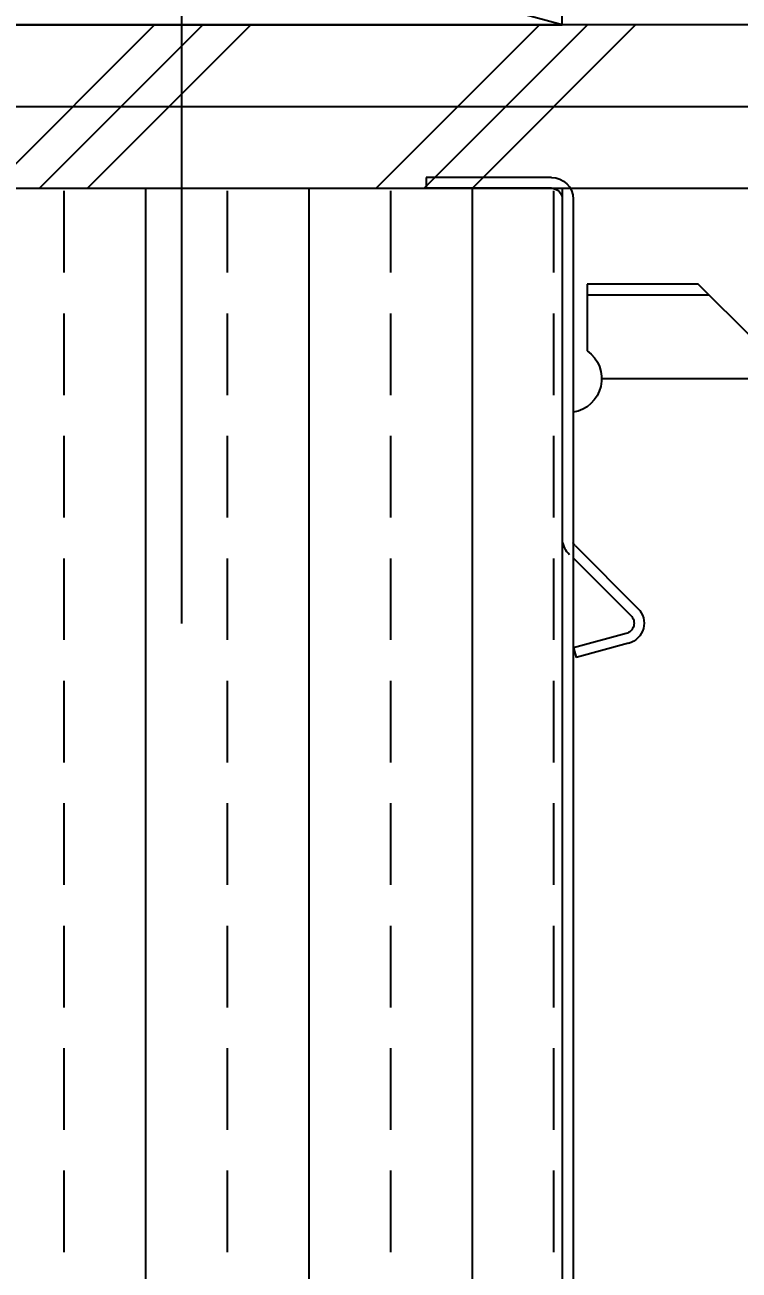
# Model space of a CAD drawing. Header units: inches. Extents: x -2661 to 42767, y -1222 to 9099.
# Drawn here: x -1102.31 to -1099.02, y 2829.73 to 2835.45 of the extents above; entities that cross this region are included whole.
import ezdxf
from ezdxf import colors
from ezdxf.entities.mleader import LeaderData, LeaderLine
from ezdxf.math import Vec2, Vec3

# ---------------------------------------------------------------- set-up
doc = ezdxf.new("R2010")
doc.units = ezdxf.units.IN
doc.header["$LTSCALE"] = 12
doc.header["$MEASUREMENT"] = 0
doc.layers.get('0').update_dxf_attribs({"linetype": 'CONTINUOUS'})
for name, color, linetype in [('S-ANNO-NOTE', 4, 'CONTINUOUS'), ('S-NAIL', 2, 'CONTINUOUS'), ('S-SIMPSON', 2, 'CONTINUOUS'), ('S-WOOD', 3, 'CONTINUOUS')]:
    doc.layers.add(name, color=color, linetype=linetype)
doc.styles.add('Arial', font='arial.ttf', dxfattribs={"width": 0.85})

# ---------------------------------------------------------------- blocks, each defined once
blk = doc.blocks.new('*U1284')
blk.add_lwpolyline([(1.5, -5.5), (0, -5.5), (0, 0), (1.5, 0)], close=True)
at = {"layer": 'S-WOOD', "color": 2}
for p, q in [((1.5, -5.5), (0, 0)), ((1.5, 0), (0, -5.5))]:
    blk.add_line(p, q, dxfattribs=at)
blk = doc.blocks.new('*U1147')
at = {"layer": 'S-WOOD'}
h = blk.add_hatch(dxfattribs=at)
h.set_pattern_fill('ANSI33', color=1, scale=3, angle=45, style=0)
h.set_pattern_definition([(90, (3.75, -8.375), (-0.75, 1e-16), []), (90, (4.125, -8), (-0.75, 1e-16), [0.375, -0.1875])])
h.paths.add_polyline_path([(5.25, -11.875), (0, -11.875), (0, 0), (5.25, 0)])
blk.add_lwpolyline([(5.25, -11.875), (0, -11.875), (0, 0), (5.25, 0)], close=True)
at = {"color": 4}
blk.add_lwpolyline([(0, 0), (5.25, 0), (5.25, -11.875), (0, -11.875)], close=True, dxfattribs=at)
blk = doc.blocks.new('*U1292')
at = {"color": 3}
blk.add_line((0.1953, 0.25), (-0.1953, 0.25), dxfattribs=at)
blk.add_line((0, 0.25), (0, -2.75))
blk = doc.blocks.new('IUS-11-78-Right')
for p, q in [((0.05, 0.05), (0.625, 0.05)), ((0.05, 0), (0.625, 0)), ((0.625, 0.05), (0.625, 0)), ((-0.05, -0.05), (-0.05, -9.9644)), ((0, -0.05), (0, -9.893)), ((-0.875, -0.6908), (-0.625, -0.4408)), ((-0.625, -0.4408), (-0.1151, -0.4408)), ((-0.1151, -0.4408), (-0.1151, -0.7473)), ((-0.675, -0.4908), (-0.1151, -0.4908)), ((-0.875, -0.875), (-0.1814, -0.875))]:
    blk.add_line(p, q)
at = {"linetype": 'Continuous'}
for p, q in [((-0.0595, -1.6414), (-0.3478, -1.9298)), ((-0.05, -1.697), (-0.3153, -1.9623)), ((-0.2929, -2.046), (-0.0514, -2.1107)), ((-0.3048, -2.0904), (-0.0633, -2.1551)), ((-0.0514, -2.1107), (-0.0633, -2.1551))]:
    blk.add_line(p, q, dxfattribs=at)
for centre, radius, start, end in [((0.05, -0.05), 0.1, 90, 180), ((0.05, -0.05), 0.05, 90, 180), ((-0.0251, -0.875), 0.1562, 125.1697, 260.8319)]:
    blk.add_arc(centre, radius, start, end)
for centre, radius, start, end in [((-0.092, -1.6089), 0.046, 315, 335.9294), ((-0.1147, -1.6025), 0.1148, 315.1652, 351.5634), ((-0.28, -1.9977), 0.096, 135, 255), ((-0.28, -1.9977), 0.05, 135, 255)]:
    blk.add_arc(centre, radius, start, end, dxfattribs=at)
blk = doc.blocks.new('*U1395')
at = {"layer": 'S-SIMPSON', "xscale": -1}
blk.add_blockref('IUS-11-78-Right', (0, 0), dxfattribs=at)

msp = doc.modelspace()

# ---------------------------------------------------------------- hatches: boundary and pattern name
at = {"layer": 'S-WOOD'}
h = msp.add_hatch(dxfattribs=at)
h.set_pattern_fill('PLAST', color=1, scale=5, angle=45, style=0)
h.set_pattern_definition([(45, (-2858.2373, 638.3065), (-0.8838835, 0.8838835), []), (45, (-2858.3478, 638.417), (-0.8838835, 0.8838835), []), (45, (-2858.4583, 638.5275), (-0.8838835, 0.8838835), [])])
h.paths.add_polyline_path([(-1137.19097, 2834.70054), (-1067.98187, 2834.70054), (-1067.98187, 2835.45054), (-1137.19097, 2835.45054)])

# ---------------------------------------------------------------- linework, layer by layer
at = {"layer": 'S-WOOD', "color": 1}
msp.add_line((-1137.19097, 2835.07554), (-1067.98187, 2835.07554), dxfattribs=at)
at = {"layer": 'S-WOOD'}
msp.add_lwpolyline([(-1137.19097, 2834.70054), (-1067.98187, 2834.70054), (-1067.98187, 2835.45054), (-1137.19097, 2835.45054)], close=True, dxfattribs=at)

# ---------------------------------------------------------------- block references
at = {"layer": 'S-NAIL', "color": 1}
msp.add_blockref('*U1292', (-1101.58642, 2835.45054), dxfattribs=at)
at = {"layer": 'S-SIMPSON'}
msp.add_blockref('*U1395', (-1099.83642, 2834.70054), dxfattribs=at)
at = {"layer": 'S-WOOD', "xscale": -1, "rotation": 90}
msp.add_blockref('*U1284', (-1105.33642, 2836.95054), dxfattribs=at)
at = {"layer": 'S-WOOD'}
msp.add_blockref('*U1147', (-1105.08642, 2834.70054), dxfattribs=at)

# ---------------------------------------------------------------- leaders
at = {"layer": 'S-ANNO-NOTE'}
ml = msp.add_multileader_mtext('Standard', dxfattribs=at)
ml.set_content('\\A1;3x MIN. TOP FLANGE NAILER', color=4, style='Arial')
ml.set_leader_properties(color=2)
ml.build(insert=Vec2(0, 0))
ml.multileader.update_dxf_attribs({"dogleg_length": 0.36, "arrow_head_size": 1.3125, "scale": 12})
ctx = ml.context
ctx.base_point, ctx.scale, ctx.char_height, ctx.arrow_head_size, ctx.landing_gap_size, ctx.plane_origin = Vec3(-1183.01313, 2850.79451), 12, 1.125, 1.3125, 1.08, Vec3(-1283.14067, 3081.79554)
notes = []
notes.append((ctx, [(0, (1, 1, 0), (-1184.51313, 2850.79451), (1, 0), 1.5, [(0, [(-1191.98687, 2834.70053)], 0, [])])]))
ctx.mtext.insert, ctx.mtext.rotation, ctx.mtext.width, ctx.mtext.flow_direction = Vec3(-1181.93313, 2851.3666), 6.2831853, 12.4831624, 5
ml = msp.add_multileader_mtext('Standard', dxfattribs=at)
ml.set_content('\\A1;SHEATHING w/ E.N. PER PLAN', color=4, style='Arial')
ml.set_leader_properties(color=2)
ml.build(insert=Vec2(0, 0))
ml.multileader.update_dxf_attribs({"dogleg_length": 0.125, "arrow_head_size": 1.3125, "scale": 12})
ctx = ml.context
ctx.base_point, ctx.scale, ctx.char_height, ctx.arrow_head_size, ctx.landing_gap_size, ctx.plane_origin = Vec3(-1041.64527, 2844.55725), 12, 1.125, 1.3125, 1.08, Vec3(-1032.75659, 3035.81362)
ctx.text_align_type = 2
notes.append((ctx, [(1, (1, 1, 0), (-1025.69165, 2844.55725), (-1, 0), 1.5, [(0, [(-1017.3029, 2835.45054)], 0, [])])]))
ctx.mtext.insert, ctx.mtext.width, ctx.mtext.defined_height, ctx.mtext.alignment, ctx.mtext.flow_direction = Vec3(-1028.27165, 2845.12013), 14.8203165, 4.07586, 3, 5
for ctx, leaders in notes:
    for number, flags, end, landing, length, lines in leaders:
        leader = LeaderData()
        leader.index, (leader.has_last_leader_line, leader.has_dogleg_vector, leader.attachment_direction) = number, flags
        leader.last_leader_point, leader.dogleg_vector, leader.dogleg_length = Vec3(end), Vec3(landing), length
        for number, points, colour, breaks in lines:
            line = LeaderLine()
            line.index, line.vertices, line.color, line.breaks = number, Vec3.list(points), colors.encode_raw_color(colour), breaks
            leader.lines.append(line)
        ctx.leaders.append(leader)

doc.saveas('drawing.dxf')
